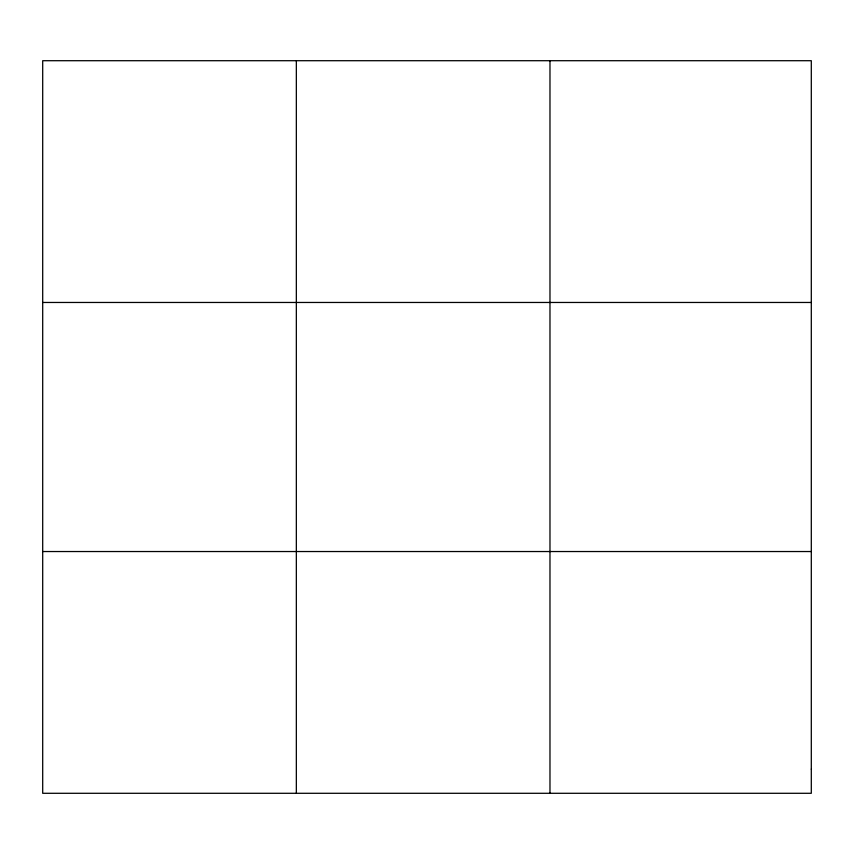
<?xml version="1.0" encoding="UTF-8"?>
<svg xmlns="http://www.w3.org/2000/svg" width="854" height="854" viewBox="0 0 854 854"><rect width="100%" height="100%" fill="white"/><g stroke="black" fill="none" stroke-linecap="round" stroke-linejoin="round"><path stroke-width="1.28" d="M296.338 793.291L296.338 60.709M549.976 793.291L549.976 60.709M42.7 302.465L811.3 302.465M42.7 551.535L811.3 551.535M811.3 769.123L811.3 793.291L42.7 793.291L42.7 60.709L811.3 60.709L811.3 769.123"/></g></svg>
